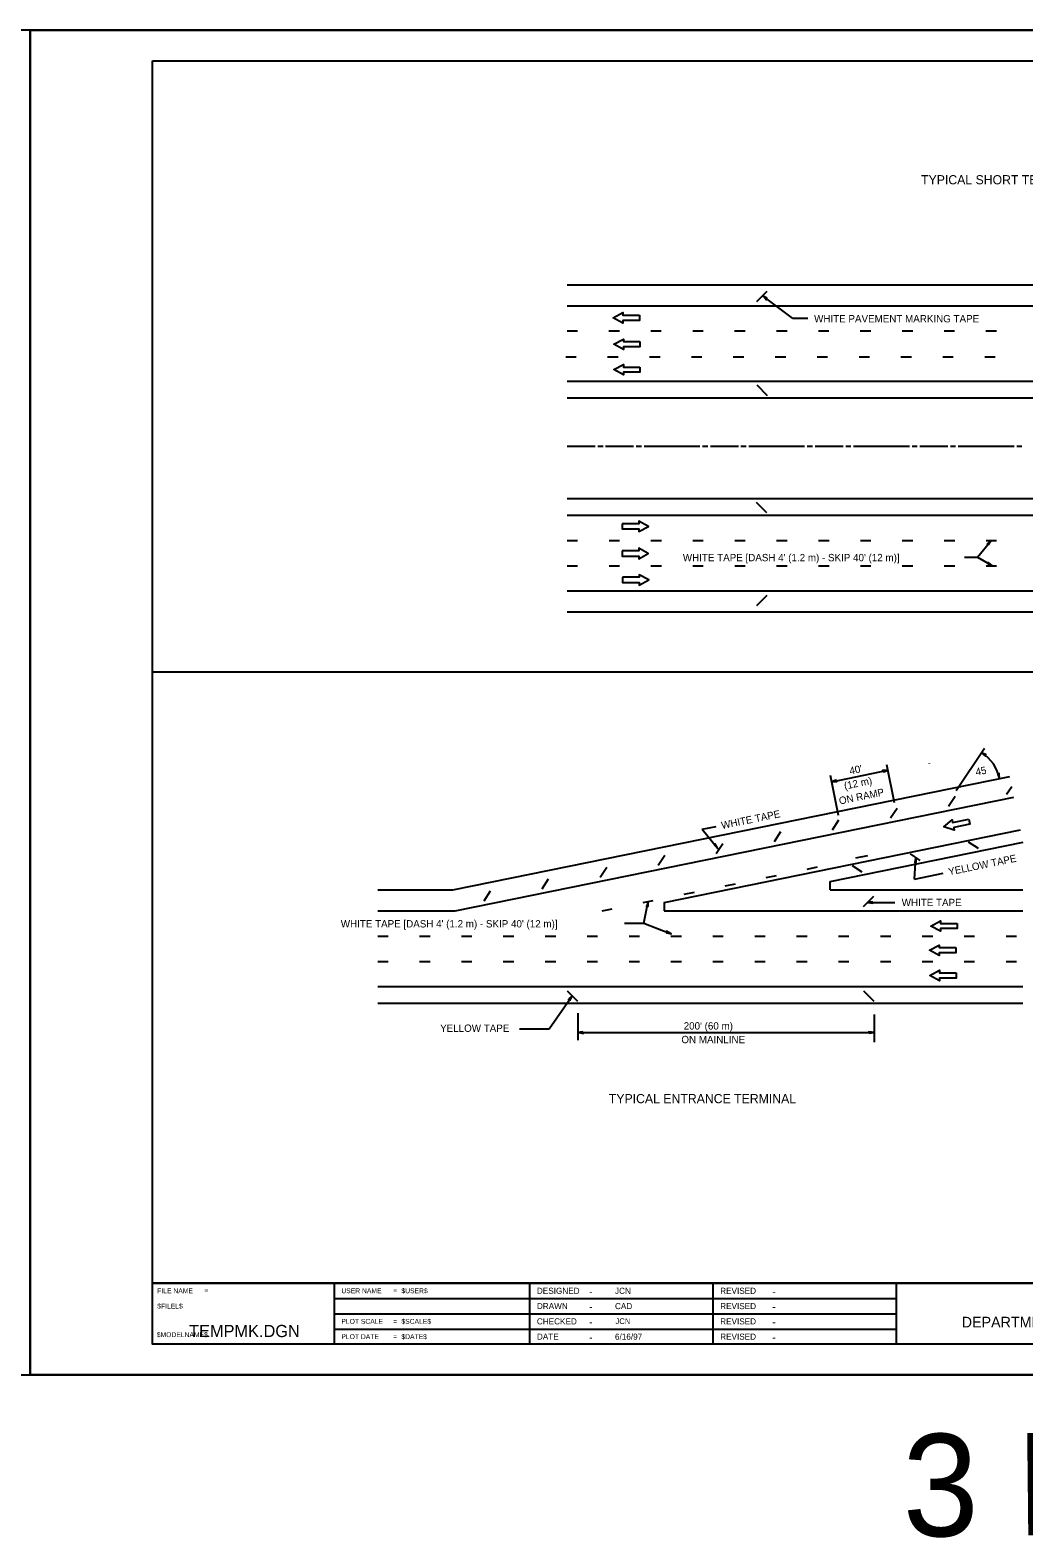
# Model space of a CAD drawing. Extents: x 59627 to 60987, y 30303 to 30798.
# Drawn here: x 60306.6 to 60631.9, y 30304.3 to 30797.6 of the extents above; entities that cross this region are included whole.
import ezdxf

# ---------------------------------------------------------------- set-up
doc = ezdxf.new("R2010")
doc.units = 0
for name, color, linetype in [('Design_PR_EOP', 7, 'Continuous'), ('Design_PR_PMK Symbols', 7, 'Continuous'), ('Design_PR_Roadway Notes', 7, 'Continuous'), ('Level 48', 7, 'Continuous'), ('Sheets_50 Reference Boundary', 7, 'Continuous'), ('Sheets_General Details', 7, 'Continuous'), ('Sheets_Printer Plotting Border', 7, 'Continuous'), ('Stage_Construction Traffic Control', 7, 'Continuous')]:
    doc.layers.add(name, color=color, linetype=linetype)

msp = doc.modelspace()

# ---------------------------------------------------------------- linework, layer by layer
at = {"layer": 'Design_PR_EOP'}
for p, q in [((60482.39, 30714.33), (60866.4, 30714.33)), ((60482.39, 30707.47), (60866.4, 30707.47)), ((60482.39, 30682.8), (60866.4, 30682.8)), ((60482.39, 30677.31), (60866.4, 30677.31)), ((60482.39, 30644.42), (60866.4, 30644.42)), ((60482.39, 30638.94), (60866.4, 30638.94)), ((60482.39, 30614.16), (60866.4, 30614.16)), ((60482.39, 30607.31), (60866.4, 30607.31)), ((60444.98, 30516.32), (60627.23, 30553.42)), ((60445.67, 30509.46), (60628.6, 30546.7)), ((60514.14, 30512.21), (60630.79, 30535.95)), ((60568.45, 30519.06), (60631.61, 30531.92)), ((60568.45, 30516.32), (60568.45, 30519.06)), ((60420.35, 30516.32), (60444.98, 30516.32)), ((60568.45, 30516.32), (60631.49, 30516.32)), ((60420.35, 30509.46), (60445.67, 30509.46)), ((60514.14, 30512.21), (60514.14, 30509.46)), ((60514.14, 30509.46), (60631.49, 30509.46)), ((60420.35, 30484.7), (60631.49, 30484.7)), ((60420.35, 30479.21), (60631.49, 30479.21))]:
    msp.add_line(p, q, dxfattribs=at)
for points in [[(60482.39, 30661.48), (60491.53, 30661.48)], [(60492.39, 30661.48), (60494.1, 30661.48)], [(60494.96, 30661.48), (60504.1, 30661.48)], [(60504.96, 30661.48), (60506.67, 30661.48)], [(60507.53, 30661.48), (60525.82, 30661.48)], [(60526.67, 30661.48), (60528.39, 30661.48)], [(60529.25, 30661.48), (60538.39, 30661.48)], [(60539.25, 30661.48), (60540.96, 30661.48)], [(60541.82, 30661.48), (60560.1, 30661.48)], [(60560.96, 30661.48), (60562.67, 30661.48)], [(60563.53, 30661.48), (60572.67, 30661.48)], [(60573.53, 30661.48), (60575.24, 30661.48)], [(60576.1, 30661.48), (60594.39, 30661.48)], [(60595.24, 30661.48), (60596.96, 30661.48)], [(60597.82, 30661.48), (60606.96, 30661.48)], [(60607.82, 30661.48), (60609.53, 30661.48)], [(60610.39, 30661.48), (60628.67, 30661.48)], [(60629.53, 30661.48), (60631.24, 30661.48)]]:
    msp.add_lwpolyline(points, dxfattribs=at)
at = {"layer": 'Design_PR_PMK Symbols'}
for p, q in [((60556.12, 30703.42), (60546.56, 30710.6)), ((60556.12, 30703.42), (60561.17, 30703.42)), ((60616.71, 30625.24), (60621.1, 30630.64)), ((60612.45, 30625.24), (60616.71, 30625.24)), ((60616.71, 30625.24), (60621.56, 30622.39)), ((60609.74, 30548.8), (60618.95, 30562.72)), ((60589.5, 30544.76), (60586.95, 30557.29)), ((60571.2, 30540.66), (60568.53, 30553.76)), ((60568.95, 30551.71), (60587.32, 30555.45)), ((60526.59, 30536.18), (60531.16, 30537.1)), ((60526.59, 30536.18), (60531.72, 30529.86)), ((60576.85, 30526.81), (60580.83, 30527.62)), ((60596.1, 30519.88), (60596.48, 30526.93)), ((60596.1, 30519.88), (60605.4, 30521.77)), ((60507.46, 30505.42), (60508.92, 30512.53)), ((60580.72, 30512.25), (60589.57, 30512.25)), ((60501.08, 30505.42), (60507.46, 30505.42)), ((60507.46, 30505.42), (60516.4, 30501.95)), ((60476.5, 30470.88), (60484.02, 30481.65)), ((60485.84, 30475.95), (60485.84, 30467.17)), ((60582.85, 30475.59), (60582.85, 30466.5)), ((60466.78, 30470.88), (60476.5, 30470.88)), ((60485.84, 30469.64), (60582.85, 30469.64))]:
    msp.add_line(p, q, dxfattribs=at)
for points in [[(60544.39, 30708.84), (60547.82, 30712.27)], [(60547.67, 30709.73), (60547.77, 30709.95), (60547.18, 30710.26), (60546.43, 30710.69), (60547.08, 30710.04), (60547.64, 30709.45), (60547.67, 30709.73), (60547.71, 30709.89), (60546.89, 30710.34), (60547.59, 30709.59), (60547.59, 30709.84), (60547.23, 30710.08), (60547.52, 30709.78)], [(60482.35, 30699.21), (60485.75, 30699.21)], [(60496.03, 30699.21), (60499.46, 30699.21)], [(60509.75, 30699.21), (60513.17, 30699.21)], [(60523.46, 30699.21), (60526.89, 30699.21)], [(60537.17, 30699.21), (60540.6, 30699.21)], [(60550.89, 30699.21), (60554.32, 30699.21)], [(60564.6, 30699.21), (60568.03, 30699.21)], [(60578.32, 30699.21), (60581.74, 30699.21)], [(60592.03, 30699.21), (60595.46, 30699.21)], [(60605.74, 30699.21), (60609.17, 30699.21)], [(60619.46, 30699.21), (60622.89, 30699.21)], [(60481.93, 30690.75), (60485.32, 30690.75)], [(60495.61, 30690.75), (60499.03, 30690.75)], [(60509.32, 30690.75), (60512.75, 30690.75)], [(60523.03, 30690.75), (60526.46, 30690.75)], [(60536.75, 30690.75), (60540.18, 30690.75)], [(60550.46, 30690.75), (60553.89, 30690.75)], [(60564.18, 30690.75), (60567.6, 30690.75)], [(60577.89, 30690.75), (60581.32, 30690.75)], [(60591.6, 30690.75), (60595.03, 30690.75)], [(60605.32, 30690.75), (60608.75, 30690.75)], [(60619.03, 30690.75), (60622.46, 30690.75)], [(60544.39, 30681.55), (60547.82, 30678.12)], [(60544.18, 30643.24), (60547.61, 30639.81)], [(60482.39, 30630.62), (60485.79, 30630.62)], [(60496.07, 30630.62), (60499.5, 30630.62)], [(60509.79, 30630.62), (60513.22, 30630.62)], [(60523.5, 30630.62), (60526.93, 30630.62)], [(60537.21, 30630.62), (60540.64, 30630.62)], [(60550.93, 30630.62), (60554.36, 30630.62)], [(60564.64, 30630.62), (60568.07, 30630.62)], [(60578.36, 30630.62), (60581.79, 30630.62)], [(60592.07, 30630.62), (60595.5, 30630.62)], [(60605.78, 30630.62), (60609.21, 30630.62)], [(60619.5, 30630.62), (60622.93, 30630.62)], [(60620.09, 30629.43), (60620.3, 30629.33), (60620.64, 30629.91), (60621.1, 30630.64), (60620.42, 30630.01), (60619.81, 30629.48), (60620.09, 30629.43), (60620.25, 30629.39), (60620.73, 30630.19), (60619.95, 30629.52), (60620.2, 30629.51), (60620.45, 30629.86), (60620.14, 30629.58)], [(60482.39, 30622.39), (60485.78, 30622.39)], [(60496.07, 30622.39), (60499.5, 30622.39)], [(60509.78, 30622.39), (60513.21, 30622.39)], [(60523.5, 30622.39), (60526.93, 30622.39)], [(60537.21, 30622.39), (60540.64, 30622.39)], [(60550.93, 30622.39), (60554.35, 30622.39)], [(60564.64, 30622.39), (60568.07, 30622.39)], [(60578.35, 30622.39), (60581.78, 30622.39)], [(60592.07, 30622.39), (60595.5, 30622.39)], [(60605.78, 30622.39), (60609.21, 30622.39)], [(60619.5, 30622.39), (60622.92, 30622.39)], [(60620.21, 30623.21), (60620.14, 30622.98), (60620.76, 30622.73), (60621.56, 30622.39), (60620.83, 30622.96), (60620.22, 30623.49), (60620.21, 30623.21), (60620.2, 30623.04), (60621.06, 30622.69), (60620.28, 30623.35), (60620.31, 30623.1), (60620.69, 30622.91), (60620.37, 30623.17)], [(60544.39, 30609.36), (60547.82, 30612.79)], [(60619.29, 30560.38), (60619.37, 30560.61), (60618.74, 30560.86), (60617.95, 30561.21), (60618.67, 30560.63), (60619.29, 30560.1), (60619.29, 30560.38), (60619.31, 30560.55), (60618.44, 30560.91), (60619.22, 30560.24), (60619.2, 30560.49), (60618.82, 30560.68), (60619.14, 30560.42)], [(60570.5, 30552), (60570.4, 30552.22), (60569.77, 30551.99), (60568.95, 30551.71), (60569.87, 30551.77), (60570.68, 30551.79), (60570.5, 30552), (60570.4, 30552.14), (60569.51, 30551.82), (60570.55, 30551.85), (60570.36, 30552.02), (60569.95, 30551.9), (60570.36, 30551.92)], [(60585.78, 30555.16), (60585.88, 30554.94), (60586.51, 30555.17), (60587.32, 30555.45), (60586.4, 30555.39), (60585.59, 30555.37), (60585.78, 30555.16), (60585.88, 30555.02), (60586.76, 30555.34), (60585.73, 30555.31), (60585.92, 30555.14), (60586.33, 30555.25), (60585.91, 30555.23)], [(60623.56, 30554.21), (60623.34, 30554.1), (60623.6, 30553.49), (60623.92, 30552.68), (60623.82, 30553.6), (60623.76, 30554.41), (60623.56, 30554.21), (60623.43, 30554.11), (60623.78, 30553.24), (60623.71, 30554.27), (60623.55, 30554.07), (60623.68, 30553.66), (60623.64, 30554.08)], [(60626.2, 30547.62), (60627.89, 30550.17)], [(60588.19, 30539.88), (60590.33, 30543.11)], [(60607.2, 30543.75), (60609.34, 30546.98)], [(60569.19, 30536.01), (60571.33, 30539.24)], [(60550.18, 30532.14), (60552.32, 30535.38)], [(60512.17, 30524.4), (60514.31, 30527.64)], [(60530.74, 30531.09), (60530.6, 30530.91), (60531.09, 30530.46), (60531.72, 30529.86), (60531.24, 30530.65), (60530.85, 30531.36), (60530.74, 30531.09), (60530.67, 30530.94), (60531.36, 30530.31), (60530.86, 30531.21), (60530.79, 30530.97), (60531.08, 30530.65), (60530.88, 30531.01)], [(60531.18, 30528.27), (60533.32, 30531.51)], [(60597.95, 30525.96), (60594.72, 30528.1)], [(60616.96, 30529.83), (60613.72, 30531.97)], [(60493.17, 30520.53), (60495.31, 30523.77)], [(60560.95, 30523.14), (60564.31, 30523.82)], [(60578.95, 30522.09), (60575.71, 30524.23)], [(60596.38, 30525.36), (60596.61, 30525.4), (60596.55, 30526.07), (60596.48, 30526.93), (60596.31, 30526.03), (60596.12, 30525.24), (60596.38, 30525.36), (60596.53, 30525.43), (60596.45, 30526.36), (60596.22, 30525.36), (60596.43, 30525.5), (60596.42, 30525.92), (60596.33, 30525.52)], [(60474.16, 30516.66), (60476.3, 30519.9)], [(60534.07, 30517.66), (60537.43, 30518.35)], [(60547.51, 30520.4), (60550.87, 30521.08)], [(60455.15, 30512.79), (60457.3, 30516.03)], [(60507.19, 30512.19), (60510.56, 30512.88)], [(60508.58, 30510.99), (60508.82, 30511), (60508.86, 30511.67), (60508.92, 30512.53), (60508.61, 30511.66), (60508.32, 30510.91), (60508.58, 30510.99), (60508.75, 30511.03), (60508.8, 30511.97), (60508.42, 30511.01), (60508.65, 30511.12), (60508.71, 30511.54), (60508.56, 30511.15)], [(60520.63, 30514.93), (60523.99, 30515.61)], [(60579.32, 30510.85), (60582.75, 30514.28)], [(60493.79, 30509.46), (60497.12, 30510.14)], [(60582.3, 30512.23), (60582.25, 30512.46), (60581.58, 30512.36), (60580.72, 30512.25), (60581.64, 30512.13), (60582.44, 30511.99), (60582.3, 30512.23), (60582.23, 30512.39), (60581.3, 30512.25), (60582.31, 30512.07), (60582.17, 30512.27), (60581.74, 30512.25), (60582.15, 30512.18)], [(60514.94, 30502.54), (60514.9, 30502.31), (60515.56, 30502.16), (60516.4, 30501.95), (60515.59, 30502.4), (60514.9, 30502.82), (60514.94, 30502.54), (60514.95, 30502.37), (60515.86, 30502.16), (60514.98, 30502.7), (60515.05, 30502.45), (60515.46, 30502.33), (60515.1, 30502.53)], [(60420.35, 30501.23), (60423.75, 30501.23)], [(60434.03, 30501.23), (60437.46, 30501.23)], [(60447.75, 30501.23), (60451.18, 30501.23)], [(60461.46, 30501.23), (60464.89, 30501.23)], [(60475.18, 30501.23), (60478.6, 30501.23)], [(60488.89, 30501.23), (60492.32, 30501.23)], [(60502.6, 30501.23), (60506.03, 30501.23)], [(60516.32, 30501.23), (60519.75, 30501.23)], [(60530.03, 30501.23), (60533.46, 30501.23)], [(60543.75, 30501.23), (60547.17, 30501.23)], [(60557.46, 30501.23), (60560.89, 30501.23)], [(60571.17, 30501.23), (60574.6, 30501.23)], [(60584.89, 30501.23), (60588.32, 30501.23)], [(60598.6, 30501.23), (60602.03, 30501.23)], [(60612.31, 30501.23), (60615.74, 30501.23)], [(60626.03, 30501.23), (60629.46, 30501.23)], [(60420.35, 30492.93), (60423.75, 30492.93)], [(60434.03, 30492.93), (60437.46, 30492.93)], [(60447.75, 30492.93), (60451.18, 30492.93)], [(60461.46, 30492.93), (60464.89, 30492.93)], [(60475.18, 30492.93), (60478.6, 30492.93)], [(60488.89, 30492.93), (60492.32, 30492.93)], [(60502.6, 30492.93), (60506.03, 30492.93)], [(60516.32, 30492.93), (60519.75, 30492.93)], [(60530.03, 30492.93), (60533.46, 30492.93)], [(60543.75, 30492.93), (60547.17, 30492.93)], [(60557.46, 30492.93), (60560.89, 30492.93)], [(60571.17, 30492.93), (60574.6, 30492.93)], [(60584.89, 30492.93), (60588.32, 30492.93)], [(60598.6, 30492.93), (60602.03, 30492.93)], [(60612.31, 30492.93), (60615.74, 30492.93)], [(60626.03, 30492.93), (60629.46, 30492.93)], [(60482.35, 30483.33), (60485.78, 30479.9)], [(60579.32, 30483.33), (60582.75, 30479.9)], [(60483.1, 30480.38), (60483.32, 30480.29), (60483.62, 30480.89), (60484.02, 30481.65), (60483.39, 30480.98), (60482.82, 30480.4), (60483.1, 30480.38), (60483.27, 30480.35), (60483.69, 30481.18), (60482.96, 30480.46), (60483.21, 30480.46), (60483.44, 30480.83), (60483.15, 30480.53)], [(60487.42, 30469.62), (60487.36, 30469.85), (60486.7, 30469.75), (60485.84, 30469.64), (60486.75, 30469.52), (60487.56, 30469.37), (60487.42, 30469.62), (60487.35, 30469.77), (60486.42, 30469.64), (60487.43, 30469.46), (60487.28, 30469.66), (60486.85, 30469.63), (60487.26, 30469.57)], [(60581.27, 30469.66), (60581.33, 30469.43), (60581.99, 30469.53), (60582.85, 30469.64), (60581.93, 30469.77), (60581.13, 30469.91), (60581.27, 30469.66), (60581.35, 30469.51), (60582.27, 30469.64), (60581.26, 30469.82), (60581.41, 30469.62), (60581.84, 30469.65), (60581.43, 30469.71)]]:
    msp.add_lwpolyline(points, dxfattribs=at)
for start, end in [(144.5131, 145.1459), (11.0613, 58.5001)]:
    msp.add_arc((60611.34, 30550.22), 12.81, start, end, dxfattribs=at)
at = {"layer": 'Design_PR_Roadway Notes'}
for p, q in [((60482.39, 30691.01), (60482.39, 30691.01)), ((60482.39, 30630.62), (60482.39, 30630.62))]:
    msp.add_line(p, q, dxfattribs=at)
at = {"layer": 'Level 48'}
msp.add_lwpolyline([(60306.57, 30797.64), (60986.57, 30797.64), (60986.57, 30357.64), (60306.57, 30357.64)], close=True, dxfattribs=at)
at = {"layer": 'Sheets_50 Reference Boundary'}
msp.add_lwpolyline([(60346.57, 30787.63), (60976.57, 30787.63), (60976.57, 30387.64), (60346.57, 30387.64)], close=True, dxfattribs=at)
at = {"layer": 'Sheets_General Details'}
for p, q in [((60986.57, 30797.64), (60306.57, 30797.64)), ((60346.57, 30587.64), (60976.57, 30587.64)), ((60346.57, 30387.64), (60976.57, 30387.64)), ((60406.05, 30387.64), (60406.05, 30367.64)), ((60470.05, 30387.64), (60470.05, 30367.64)), ((60530.05, 30387.64), (60530.05, 30367.64)), ((60590.05, 30387.64), (60590.05, 30367.64)), ((60406.05, 30382.64), (60590.05, 30382.64)), ((60406.05, 30377.64), (60590.05, 30377.64)), ((60406.05, 30372.64), (60590.05, 30372.64)), ((60986.57, 30357.64), (60306.57, 30357.64))]:
    msp.add_line(p, q, dxfattribs=at)
msp.add_lwpolyline([(60346.57, 30787.64), (60976.57, 30787.64), (60976.57, 30367.64), (60346.57, 30367.64)], close=True, dxfattribs=at)
at = {"layer": 'Sheets_Printer Plotting Border'}
for points in [[(59626.57, 30357.64), (60306.57, 30357.64), (60306.57, 30797.64), (59626.57, 30797.64)], [(60306.57, 30357.64), (60986.57, 30357.64), (60986.57, 30797.64), (60306.57, 30797.64)]]:
    msp.add_lwpolyline(points, close=True, dxfattribs=at)
at = {"layer": 'Stage_Construction Traffic Control'}
for points in [[(60506.02, 30704.37), (60506.02, 30702.66), (60500.59, 30702.66), (60500.59, 30701.8), (60497.45, 30703.52), (60500.59, 30705.23), (60500.59, 30704.37)], [(60506.19, 30695.71), (60506.19, 30694), (60500.77, 30694), (60500.77, 30693.14), (60497.62, 30694.85), (60500.77, 30696.57), (60500.77, 30695.71)], [(60506.19, 30687.41), (60506.19, 30685.69), (60500.77, 30685.69), (60500.77, 30684.84), (60497.62, 30686.55), (60500.77, 30688.26), (60500.77, 30687.41)], [(60500.41, 30636.13), (60500.41, 30634.42), (60505.84, 30634.42), (60505.84, 30633.56), (60508.98, 30635.27), (60505.84, 30636.99), (60505.84, 30636.13)], [(60500.35, 30627.26), (60500.35, 30625.54), (60505.78, 30625.54), (60505.78, 30624.69), (60508.92, 30626.4), (60505.78, 30628.12), (60505.78, 30627.26)], [(60500.52, 30618.6), (60500.52, 30616.88), (60505.95, 30616.88), (60505.95, 30616.03), (60509.09, 30617.74), (60505.95, 30619.45), (60505.95, 30618.6)], [(60613.86, 30539.51), (60614.2, 30537.83), (60608.88, 30536.74), (60609.05, 30535.9), (60605.63, 30536.96), (60608.37, 30539.26), (60608.54, 30538.42)], [(60609.97, 30505.35), (60609.97, 30503.64), (60604.55, 30503.64), (60604.55, 30502.78), (60601.4, 30504.49), (60604.55, 30506.21), (60604.55, 30505.35)], [(60609.56, 30497.43), (60609.56, 30495.71), (60604.13, 30495.71), (60604.13, 30494.86), (60600.99, 30496.57), (60604.13, 30498.28), (60604.13, 30497.43)], [(60609.68, 30489.16), (60609.68, 30487.45), (60604.26, 30487.45), (60604.26, 30486.59), (60601.11, 30488.3), (60604.26, 30490.02), (60604.26, 30489.16)]]:
    msp.add_lwpolyline(points, close=True, dxfattribs=at)

# ---------------------------------------------------------------- texts
at = {"layer": 'Design_PR_PMK Symbols'}
for s, height, p in [('TYPICAL SHORT TERM PAVEMENT MARKING FOR INTERSTATE ROUTES', 2.9992, (60598.21, 30747.19)), ('WHITE PAVEMENT MARKING TAPE', 2.3999, (60563.2, 30702.02)), ("WHITE TAPE [DASH 4' (1.2 m) - SKIP 40' (12 m)]", 2.3999, (60520.23, 30623.86)), ('WHITE TAPE', 2.4, (60591.87, 30511)), ("WHITE TAPE [DASH 4' (1.2 m) - SKIP 40' (12 m)]", 2.3999, (60408.26, 30504.03)), ("200' (60 m)", 2.3999, (60520.5, 30470.62)), ('YELLOW TAPE', 2.3999, (60440.78, 30469.87)), ('ON MAINLINE', 2.3999, (60519.75, 30466.16)), ('TYPICAL ENTRANCE TERMINAL', 2.9999, (60496, 30446.53))]:
    msp.add_text(s, height=height, dxfattribs=at).set_placement(p)
for s, height, rotation, p in [("40'", 2.4, 11.507, (60575.01, 30554.05)), ('(12 m)', 2.4, 11.507, (60573.25, 30549.14)), ('45', 2.4, 11.5066, (60616.29, 30553.69)), ('ON RAMP', 2.4, 11.507, (60571.6, 30544.25)), ('WHITE TAPE', 2.4, 11.5066, (60533.06, 30536.22)), ('YELLOW TAPE', 2.3999, 11.5066, (60607.4, 30521.06))]:
    msp.add_text(s, height=height, rotation=rotation, dxfattribs=at).set_placement(p)
at = {"layer": 'Sheets_General Details'}
for s, height, rotation, p in [('FILE NAME', 1.6, 360, (60348.17, 30384.34)), ('=', 1.6, 360, (60363.61, 30384.34)), ('USER NAME', 1.6, 360, (60408.45, 30384.34)), ('=', 1.6, 360, (60425.41, 30384.34)), ('$USER$', 1.6, 360, (60428.1, 30384.34)), ('$FILEL$', 1.6, 360, (60348.17, 30379.34)), ('PLOT SCALE', 1.6, 360, (60408.45, 30374.34)), ('=', 1.6, 360, (60425.41, 30374.34)), ('$SCALE$', 1.6, 360, (60428.1, 30374.34)), ('$MODELNAME$', 1.6, 360, (60348.03, 30369.99)), ('PLOT DATE', 1.6, 360, (60408.45, 30369.34)), ('=', 1.6, 360, (60425.41, 30369.34)), ('$DATE$', 1.6, 360, (60428.1, 30369.34)), ('3 LANE', 33.483, 0.6033, (60592.29, 30304.7))]:
    msp.add_text(s, height=height, rotation=rotation, dxfattribs=at).set_placement(p)
for s, height, p in [('DESIGNED', 2, (60472.45, 30384.14)), ('-', 2.4, (60489.53, 30383.74)), ('JCN       ', 2, (60498.01, 30384.14)), ('REVISED', 2, (60532.45, 30384.14)), ('-', 2.4, (60549.53, 30383.74)), ('DRAWN', 2, (60472.45, 30379.14)), ('-', 2.4, (60489.53, 30378.74)), ('CAD       ', 2, (60498.01, 30379.14)), ('REVISED', 2, (60532.45, 30379.14)), ('-', 2.4, (60549.53, 30378.74)), ('CHECKED', 2, (60472.45, 30374.14)), ('-', 2.4, (60489.53, 30373.74)), ('JCN       ', 1.886, (60498.17, 30374.25)), ('REVISED', 2, (60532.45, 30374.14)), ('-', 2.4, (60549.53, 30373.74)), ('DEPARTMENT OF TRANSPORTATION', 3.5, (60611.5, 30373.14)), ('TEMPMK.DGN', 4, (60358.59, 30369.99)), ('DATE', 2, (60472.45, 30369.14)), ('-', 2.4, (60489.53, 30368.74)), ('6/16/97   ', 2, (60498.01, 30369.14)), ('REVISED', 2, (60532.45, 30369.14)), ('-', 2.4, (60549.53, 30368.74))]:
    msp.add_text(s, height=height, dxfattribs=at).set_placement(p)

doc.saveas('drawing.dxf')
